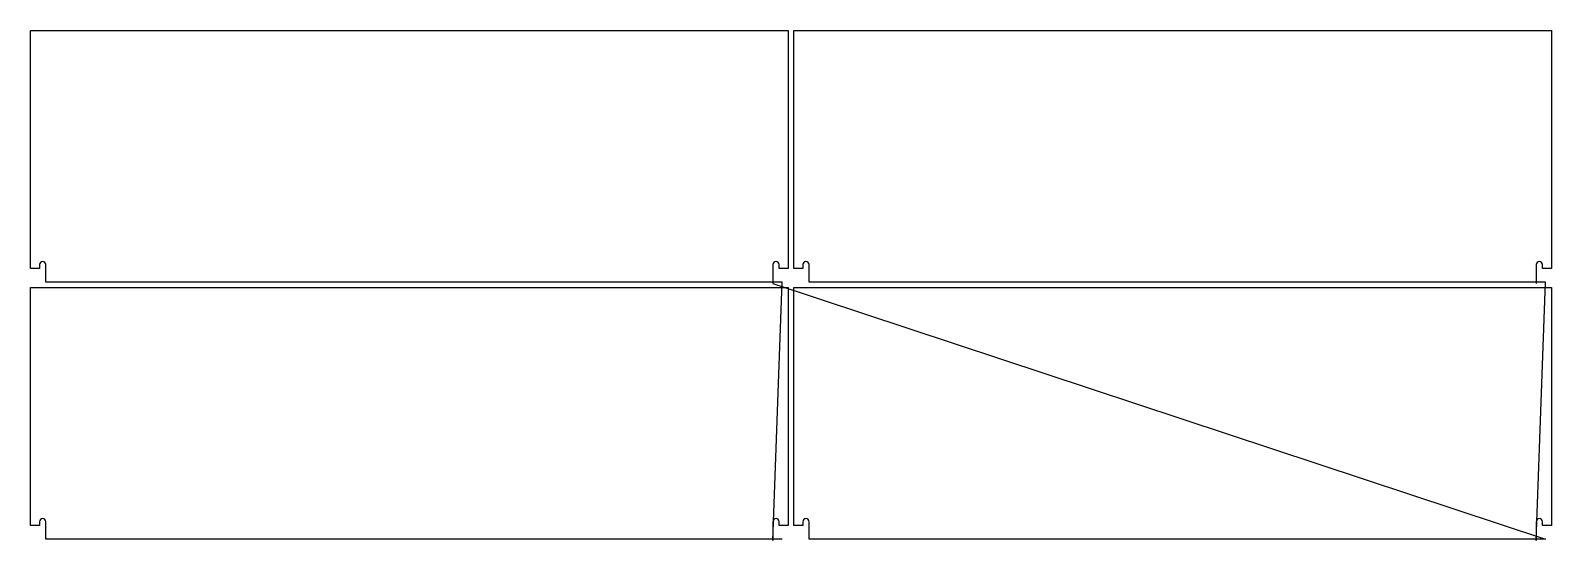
# Model space of a CAD drawing. Header units: metres. Extents: x 15 to 5480, y 10 to 1843.
import ezdxf

# ---------------------------------------------------------------- set-up
doc = ezdxf.new("R2010")
doc.units = ezdxf.units.M

msp = doc.modelspace()

# ---------------------------------------------------------------- linework, layer by layer
at = {"layer": 'TOOL_0'}
for p, q in [((15, 987.852), (15, 1843.102)), ((15, 1843.102), (2737.5, 1843.102)), ((2737.5, 1843.102), (2737.5, 987.852)), ((2757.768, 987.852), (2757.768, 1843.102)), ((2757.768, 1843.102), (5480.268, 1843.102)), ((5480.268, 1843.102), (5480.268, 987.852)), ((47.5, 987.852), (15, 987.852)), ((47.5, 1001.602), (47.5, 987.852)), ((70, 939.102), (70, 1001.602)), ((2682.5, 1001.602), (2682.5, 939.102)), ((2705, 987.852), (2705, 1001.602)), ((2737.5, 987.852), (2705, 987.852)), ((2790.268, 987.852), (2757.768, 987.852)), ((2790.268, 1001.602), (2790.268, 987.852)), ((2812.768, 939.102), (2812.768, 1001.602)), ((5425.268, 1001.602), (5425.268, 939.102)), ((5447.768, 987.852), (5447.768, 1001.602)), ((5480.268, 987.852), (5447.768, 987.852)), ((2682.5, 939.102), (70, 939.102)), ((2682.5, 9.976), (2715.568, 939.102)), ((2715.568, 939.102), (2682.5, 939.102)), ((2682.5, 939.102), (2682.5, 934.077)), ((2682.5, 934.077), (5458.335, 15.001)), ((5425.268, 939.102), (2812.768, 939.102)), ((5425.268, 9.976), (5458.335, 939.102)), ((5458.335, 939.102), (5425.268, 939.102)), ((5425.268, 939.102), (5425.268, 934.077)), ((15, 63.751), (15, 919.001)), ((15, 919.001), (2737.5, 919.001)), ((2737.5, 919.001), (2737.5, 63.751)), ((2757.768, 63.751), (2757.768, 919.001)), ((2757.768, 919.001), (5480.268, 919.001)), ((5480.268, 919.001), (5480.268, 63.751)), ((47.5, 63.751), (15, 63.751)), ((47.5, 77.501), (47.5, 63.751)), ((70, 15.001), (70, 77.501)), ((2682.5, 77.501), (2682.5, 15.001)), ((2705, 63.751), (2705, 77.501)), ((2737.5, 63.751), (2705, 63.751)), ((2790.268, 63.751), (2757.768, 63.751)), ((2790.268, 77.501), (2790.268, 63.751)), ((2812.768, 15.001), (2812.768, 77.501)), ((5425.268, 77.501), (5425.268, 15.001)), ((5447.768, 63.751), (5447.768, 77.501)), ((5480.268, 63.751), (5447.768, 63.751)), ((2682.5, 15.001), (70, 15.001)), ((2715.568, 15.001), (2682.5, 15.001)), ((2682.5, 15.001), (2682.5, 9.976)), ((5425.268, 15.001), (2812.768, 15.001)), ((5458.335, 15.001), (5425.268, 15.001)), ((5425.268, 15.001), (5425.268, 9.976))]:
    msp.add_line(p, q, dxfattribs=at)
for centre in [(58.75, 1001.602), (2693.75, 1001.602), (2801.518, 1001.602), (5436.518, 1001.602), (58.75, 77.501), (2693.75, 77.501), (2801.518, 77.501), (5436.518, 77.501)]:
    msp.add_arc(centre, 11.25, 0, 180, dxfattribs=at)

doc.saveas('drawing.dxf')
